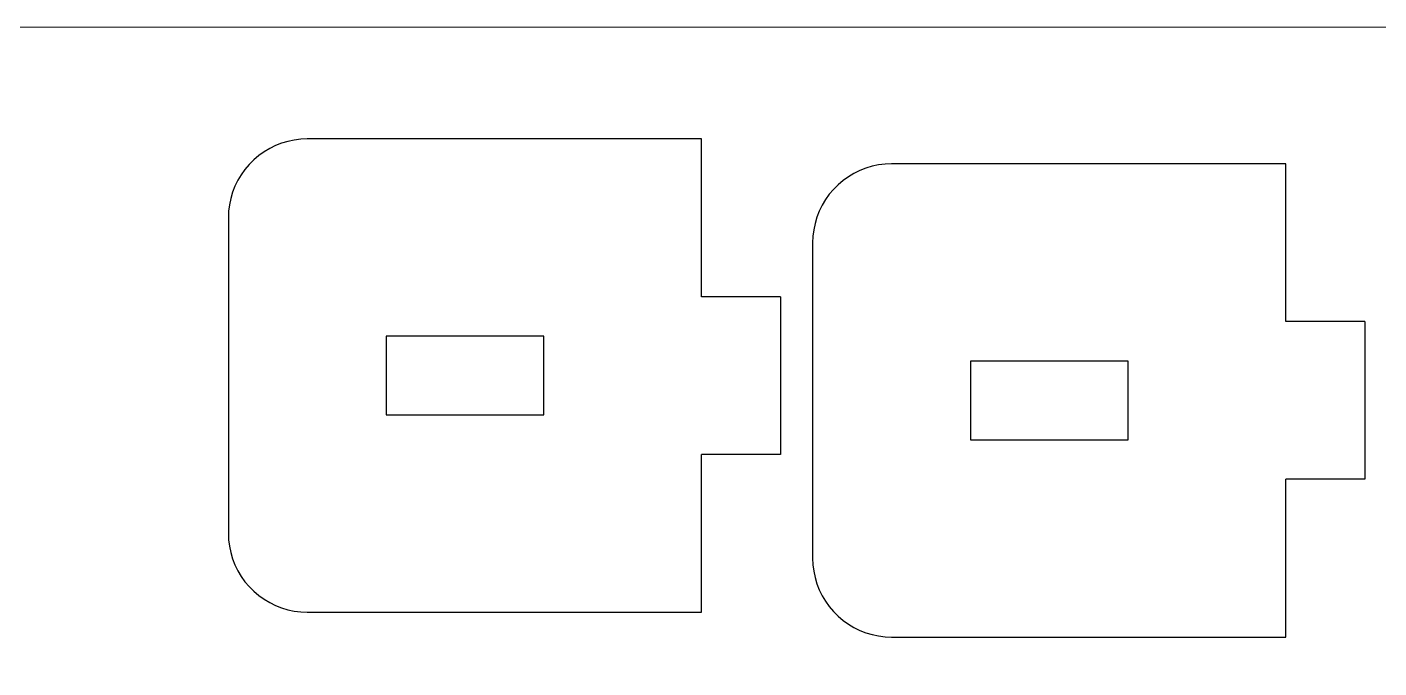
# Model space of a CAD drawing. Header units: millimetres. Extents: x -3928 to -434, y -548 to 1409.
# Drawn here: x -3569.3 to -3483.6, y 1281.8 to 1322.4 of the extents above; entities that cross this region are included whole.
import ezdxf

# ---------------------------------------------------------------- set-up
doc = ezdxf.new("R2010")
doc.units = ezdxf.units.MM
doc.header["$MEASUREMENT"] = 0
doc.layers.add('layer 1', color=7, linetype='Continuous')

msp = doc.modelspace()

# ---------------------------------------------------------------- linework, layer by layer
at = {"layer": 'layer 1', "color": 250, "lineweight": 9}
msp.add_lwpolyline([(-3928.424, 422.392), (-2728.424, 422.392), (-2728.424, 1322.392), (-3928.424, 1322.392), (-3928.424, 422.392)], close=True, dxfattribs=at)
at = {"layer": 'layer 1', "color": 1, "lineweight": 25}
for points in [[(-3551.5379, 1315.2948), (-3551.5379, 1315.2948), (-3551.9507, 1315.2779), (-3551.9507, 1315.2779), (-3551.9507, 1315.2779), (-3551.9507, 1315.2779), (-3552.3609, 1315.2267), (-3552.3609, 1315.2267), (-3552.3609, 1315.2267), (-3552.3609, 1315.2267), (-3552.7652, 1315.1417), (-3552.7652, 1315.1417), (-3552.7652, 1315.1417), (-3552.7652, 1315.1417), (-3553.1614, 1315.0239), (-3553.1614, 1315.0239), (-3553.1614, 1315.0239), (-3553.1614, 1315.0239), (-3553.5463, 1314.8736), (-3553.5463, 1314.8736), (-3553.5463, 1314.8736), (-3553.5463, 1314.8736), (-3553.9177, 1314.6923), (-3553.9177, 1314.6923), (-3553.9177, 1314.6923), (-3553.9177, 1314.6923), (-3554.2726, 1314.4806), (-3554.2726, 1314.4806), (-3554.2726, 1314.4806), (-3554.2726, 1314.4806), (-3554.6088, 1314.2403), (-3554.6088, 1314.2403), (-3554.6088, 1314.2403), (-3554.6088, 1314.2403), (-3554.9242, 1313.9733), (-3554.9242, 1313.9733), (-3554.9242, 1313.9733), (-3554.9242, 1313.9733), (-3555.2167, 1313.6812), (-3555.2167, 1313.6812), (-3555.2167, 1313.6812), (-3555.2167, 1313.6812), (-3555.4837, 1313.3658), (-3555.4837, 1313.3658), (-3555.4837, 1313.3658), (-3555.4837, 1313.3658), (-3555.7236, 1313.0296), (-3555.7236, 1313.0296), (-3555.7236, 1313.0296), (-3555.7236, 1313.0296), (-3555.9353, 1312.6747), (-3555.9353, 1312.6747), (-3555.9353, 1312.6747), (-3555.9353, 1312.6747), (-3556.1166, 1312.3032), (-3556.1166, 1312.3032), (-3556.1166, 1312.3032), (-3556.1166, 1312.3032), (-3556.2669, 1311.9184), (-3556.2669, 1311.9184), (-3556.2669, 1311.9184), (-3556.2669, 1311.9184), (-3556.3851, 1311.5222), (-3556.3851, 1311.5222), (-3556.3851, 1311.5222), (-3556.3851, 1311.5222), (-3556.4697, 1311.1179), (-3556.4697, 1311.1179), (-3556.4697, 1311.1179), (-3556.4697, 1311.1179), (-3556.5209, 1310.7076), (-3556.5209, 1310.7076), (-3556.5209, 1310.7076), (-3556.5209, 1310.7076), (-3556.5378, 1310.2949), (-3556.5378, 1310.2949)], [(-3514.4999, 1313.714), (-3514.4999, 1313.714), (-3514.9126, 1313.697), (-3514.9126, 1313.697), (-3514.9126, 1313.697), (-3514.9126, 1313.697), (-3515.3229, 1313.6459), (-3515.3229, 1313.6459), (-3515.3229, 1313.6459), (-3515.3229, 1313.6459), (-3515.7272, 1313.5608), (-3515.7272, 1313.5608), (-3515.7272, 1313.5608), (-3515.7272, 1313.5608), (-3516.1234, 1313.443), (-3516.1234, 1313.443), (-3516.1234, 1313.443), (-3516.1234, 1313.443), (-3516.5083, 1313.2927), (-3516.5083, 1313.2927), (-3516.5083, 1313.2927), (-3516.5083, 1313.2927), (-3516.8797, 1313.1114), (-3516.8797, 1313.1114), (-3516.8797, 1313.1114), (-3516.8797, 1313.1114), (-3517.2346, 1312.8997), (-3517.2346, 1312.8997), (-3517.2346, 1312.8997), (-3517.2346, 1312.8997), (-3517.5708, 1312.6595), (-3517.5708, 1312.6595), (-3517.5708, 1312.6595), (-3517.5708, 1312.6595), (-3517.8862, 1312.3924), (-3517.8862, 1312.3924), (-3517.8862, 1312.3924), (-3517.8862, 1312.3924), (-3518.1787, 1312.1003), (-3518.1787, 1312.1003), (-3518.1787, 1312.1003), (-3518.1787, 1312.1003), (-3518.4457, 1311.785), (-3518.4457, 1311.785), (-3518.4457, 1311.785), (-3518.4457, 1311.785), (-3518.6856, 1311.4488), (-3518.6856, 1311.4488), (-3518.6856, 1311.4488), (-3518.6856, 1311.4488), (-3518.8973, 1311.0935), (-3518.8973, 1311.0935), (-3518.8973, 1311.0935), (-3518.8973, 1311.0935), (-3519.0786, 1310.7224), (-3519.0786, 1310.7224), (-3519.0786, 1310.7224), (-3519.0786, 1310.7224), (-3519.2289, 1310.3375), (-3519.2289, 1310.3375), (-3519.2289, 1310.3375), (-3519.2289, 1310.3375), (-3519.3471, 1309.9413), (-3519.3471, 1309.9413), (-3519.3471, 1309.9413), (-3519.3471, 1309.9413), (-3519.4317, 1309.5371), (-3519.4317, 1309.5371), (-3519.4317, 1309.5371), (-3519.4317, 1309.5371), (-3519.4829, 1309.1268), (-3519.4829, 1309.1268), (-3519.4829, 1309.1268), (-3519.4829, 1309.1268), (-3519.4998, 1308.714), (-3519.4998, 1308.714)], [(-3556.5378, 1290.2948), (-3556.5378, 1290.2948), (-3556.5209, 1289.8821), (-3556.5209, 1289.8821), (-3556.5209, 1289.8821), (-3556.5209, 1289.8821), (-3556.4697, 1289.4718), (-3556.4697, 1289.4718), (-3556.4697, 1289.4718), (-3556.4697, 1289.4718), (-3556.3851, 1289.0675), (-3556.3851, 1289.0675), (-3556.3851, 1289.0675), (-3556.3851, 1289.0675), (-3556.2669, 1288.6714), (-3556.2669, 1288.6714), (-3556.2669, 1288.6714), (-3556.2669, 1288.6714), (-3556.1166, 1288.2865), (-3556.1166, 1288.2865), (-3556.1166, 1288.2865), (-3556.1166, 1288.2865), (-3555.9353, 1287.915), (-3555.9353, 1287.915), (-3555.9353, 1287.915), (-3555.9353, 1287.915), (-3555.7236, 1287.5601), (-3555.7236, 1287.5601), (-3555.7236, 1287.5601), (-3555.7236, 1287.5601), (-3555.4837, 1287.2236), (-3555.4837, 1287.2236), (-3555.4837, 1287.2236), (-3555.4837, 1287.2236), (-3555.2167, 1286.9085), (-3555.2167, 1286.9085), (-3555.2167, 1286.9085), (-3555.2167, 1286.9085), (-3554.9242, 1286.6161), (-3554.9242, 1286.6161), (-3554.9242, 1286.6161), (-3554.9242, 1286.6161), (-3554.6088, 1286.349), (-3554.6088, 1286.349), (-3554.6088, 1286.349), (-3554.6088, 1286.349), (-3554.2726, 1286.1088), (-3554.2726, 1286.1088), (-3554.2726, 1286.1088), (-3554.2726, 1286.1088), (-3553.9177, 1285.8975), (-3553.9177, 1285.8975), (-3553.9177, 1285.8975), (-3553.9177, 1285.8975), (-3553.5463, 1285.7158), (-3553.5463, 1285.7158), (-3553.5463, 1285.7158), (-3553.5463, 1285.7158), (-3553.1614, 1285.5659), (-3553.1614, 1285.5659), (-3553.1614, 1285.5659), (-3553.1614, 1285.5659), (-3552.7652, 1285.4477), (-3552.7652, 1285.4477), (-3552.7652, 1285.4477), (-3552.7652, 1285.4477), (-3552.3609, 1285.363), (-3552.3609, 1285.363), (-3552.3609, 1285.363), (-3552.3609, 1285.363), (-3551.9507, 1285.3119), (-3551.9507, 1285.3119), (-3551.9507, 1285.3119), (-3551.9507, 1285.3119), (-3551.5379, 1285.2949), (-3551.5379, 1285.2949)], [(-3519.4998, 1288.714), (-3519.4998, 1288.714), (-3519.4829, 1288.3009), (-3519.4829, 1288.3009), (-3519.4829, 1288.3009), (-3519.4829, 1288.3009), (-3519.4317, 1287.891), (-3519.4317, 1287.891), (-3519.4317, 1287.891), (-3519.4317, 1287.891), (-3519.3471, 1287.4867), (-3519.3471, 1287.4867), (-3519.3471, 1287.4867), (-3519.3471, 1287.4867), (-3519.2289, 1287.0905), (-3519.2289, 1287.0905), (-3519.2289, 1287.0905), (-3519.2289, 1287.0905), (-3519.0786, 1286.7053), (-3519.0786, 1286.7053), (-3519.0786, 1286.7053), (-3519.0786, 1286.7053), (-3518.8973, 1286.3342), (-3518.8973, 1286.3342), (-3518.8973, 1286.3342), (-3518.8973, 1286.3342), (-3518.6856, 1285.9793), (-3518.6856, 1285.9793), (-3518.6856, 1285.9793), (-3518.6856, 1285.9793), (-3518.4457, 1285.6427), (-3518.4457, 1285.6427), (-3518.4457, 1285.6427), (-3518.4457, 1285.6427), (-3518.1787, 1285.3277), (-3518.1787, 1285.3277), (-3518.1787, 1285.3277), (-3518.1787, 1285.3277), (-3517.8862, 1285.0352), (-3517.8862, 1285.0352), (-3517.8862, 1285.0352), (-3517.8862, 1285.0352), (-3517.5708, 1284.7682), (-3517.5708, 1284.7682), (-3517.5708, 1284.7682), (-3517.5708, 1284.7682), (-3517.2346, 1284.5283), (-3517.2346, 1284.5283), (-3517.2346, 1284.5283), (-3517.2346, 1284.5283), (-3516.8797, 1284.3166), (-3516.8797, 1284.3166), (-3516.8797, 1284.3166), (-3516.8797, 1284.3166), (-3516.5083, 1284.1349), (-3516.5083, 1284.1349), (-3516.5083, 1284.1349), (-3516.5083, 1284.1349), (-3516.1234, 1283.985), (-3516.1234, 1283.985), (-3516.1234, 1283.985), (-3516.1234, 1283.985), (-3515.7272, 1283.8668), (-3515.7272, 1283.8668), (-3515.7272, 1283.8668), (-3515.7272, 1283.8668), (-3515.3229, 1283.7822), (-3515.3229, 1283.7822), (-3515.3229, 1283.7822), (-3515.3229, 1283.7822), (-3514.9126, 1283.731), (-3514.9126, 1283.731), (-3514.9126, 1283.731), (-3514.9126, 1283.731), (-3514.4999, 1283.7141), (-3514.4999, 1283.7141)]]:
    msp.add_open_spline(points, degree=3, knots=[0, 0, 0, 0, 0.05, 0.05, 0.05, 0.05, 0.1, 0.1, 0.1, 0.1, 0.15, 0.15, 0.15, 0.15, 0.2, 0.2, 0.2, 0.2, 0.25, 0.25, 0.25, 0.25, 0.3, 0.3, 0.3, 0.3, 0.35, 0.35, 0.35, 0.35, 0.4, 0.4, 0.4, 0.4, 0.45, 0.45, 0.45, 0.45, 0.5, 0.5, 0.5, 0.5, 0.55, 0.55, 0.55, 0.55, 0.6, 0.6, 0.6, 0.6, 0.65, 0.65, 0.65, 0.65, 0.7, 0.7, 0.7, 0.7, 0.75, 0.75, 0.75, 0.75, 0.8, 0.8, 0.8, 0.8, 0.85, 0.85, 0.85, 0.85, 0.9, 0.9, 0.9, 0.9, 1, 1, 1, 1], dxfattribs=at)
for points in [[(-3526.538, 1315.2948), (-3526.538, 1315.2948), (-3551.5379, 1315.2948), (-3551.5379, 1315.2948)], [(-3526.538, 1305.295), (-3526.538, 1305.295), (-3526.538, 1315.2948), (-3526.538, 1315.2948)], [(-3489.4999, 1313.714), (-3489.4999, 1313.714), (-3514.4999, 1313.714), (-3514.4999, 1313.714)], [(-3489.4999, 1303.7138), (-3489.4999, 1303.7138), (-3489.4999, 1313.714), (-3489.4999, 1313.714)], [(-3556.5378, 1310.2949), (-3556.5378, 1310.2949), (-3556.5378, 1290.2948), (-3556.5378, 1290.2948)], [(-3519.4998, 1308.714), (-3519.4998, 1308.714), (-3519.4998, 1288.714), (-3519.4998, 1288.714)], [(-3521.538, 1305.295), (-3521.538, 1305.295), (-3526.538, 1305.295), (-3526.538, 1305.295)], [(-3521.538, 1305.295), (-3521.538, 1305.295), (-3521.538, 1295.2948), (-3521.538, 1295.2948)], [(-3484.5, 1303.7138), (-3484.5, 1303.7138), (-3489.4999, 1303.7138), (-3489.4999, 1303.7138)], [(-3484.5, 1303.7138), (-3484.5, 1303.7138), (-3484.5, 1293.7139), (-3484.5, 1293.7139)], [(-3536.5378, 1302.7948), (-3536.5378, 1302.7948), (-3546.538, 1302.7948), (-3546.538, 1302.7948)], [(-3546.538, 1302.7948), (-3546.538, 1302.7948), (-3546.538, 1297.7949), (-3546.538, 1297.7949)], [(-3536.5378, 1297.7949), (-3536.5378, 1297.7949), (-3536.5378, 1302.7948), (-3536.5378, 1302.7948)], [(-3499.4998, 1301.214), (-3499.4998, 1301.214), (-3509.5, 1301.214), (-3509.5, 1301.214)], [(-3509.5, 1301.214), (-3509.5, 1301.214), (-3509.5, 1296.2141), (-3509.5, 1296.2141)], [(-3499.4998, 1296.2141), (-3499.4998, 1296.2141), (-3499.4998, 1301.214), (-3499.4998, 1301.214)], [(-3546.538, 1297.7949), (-3546.538, 1297.7949), (-3536.5378, 1297.7949), (-3536.5378, 1297.7949)], [(-3509.5, 1296.2141), (-3509.5, 1296.2141), (-3499.4998, 1296.2141), (-3499.4998, 1296.2141)], [(-3521.538, 1295.2948), (-3521.538, 1295.2948), (-3526.538, 1295.2948), (-3526.538, 1295.2948)], [(-3526.538, 1285.2949), (-3526.538, 1285.2949), (-3526.538, 1295.2948), (-3526.538, 1295.2948)], [(-3484.5, 1293.7139), (-3484.5, 1293.7139), (-3489.4999, 1293.7139), (-3489.4999, 1293.7139)], [(-3489.4999, 1283.7141), (-3489.4999, 1283.7141), (-3489.4999, 1293.7139), (-3489.4999, 1293.7139)], [(-3551.5379, 1285.2949), (-3551.5379, 1285.2949), (-3526.538, 1285.2949), (-3526.538, 1285.2949)], [(-3514.4999, 1283.7141), (-3514.4999, 1283.7141), (-3489.4999, 1283.7141), (-3489.4999, 1283.7141)]]:
    msp.add_open_spline(points, degree=3, dxfattribs=at)

doc.saveas('drawing.dxf')
